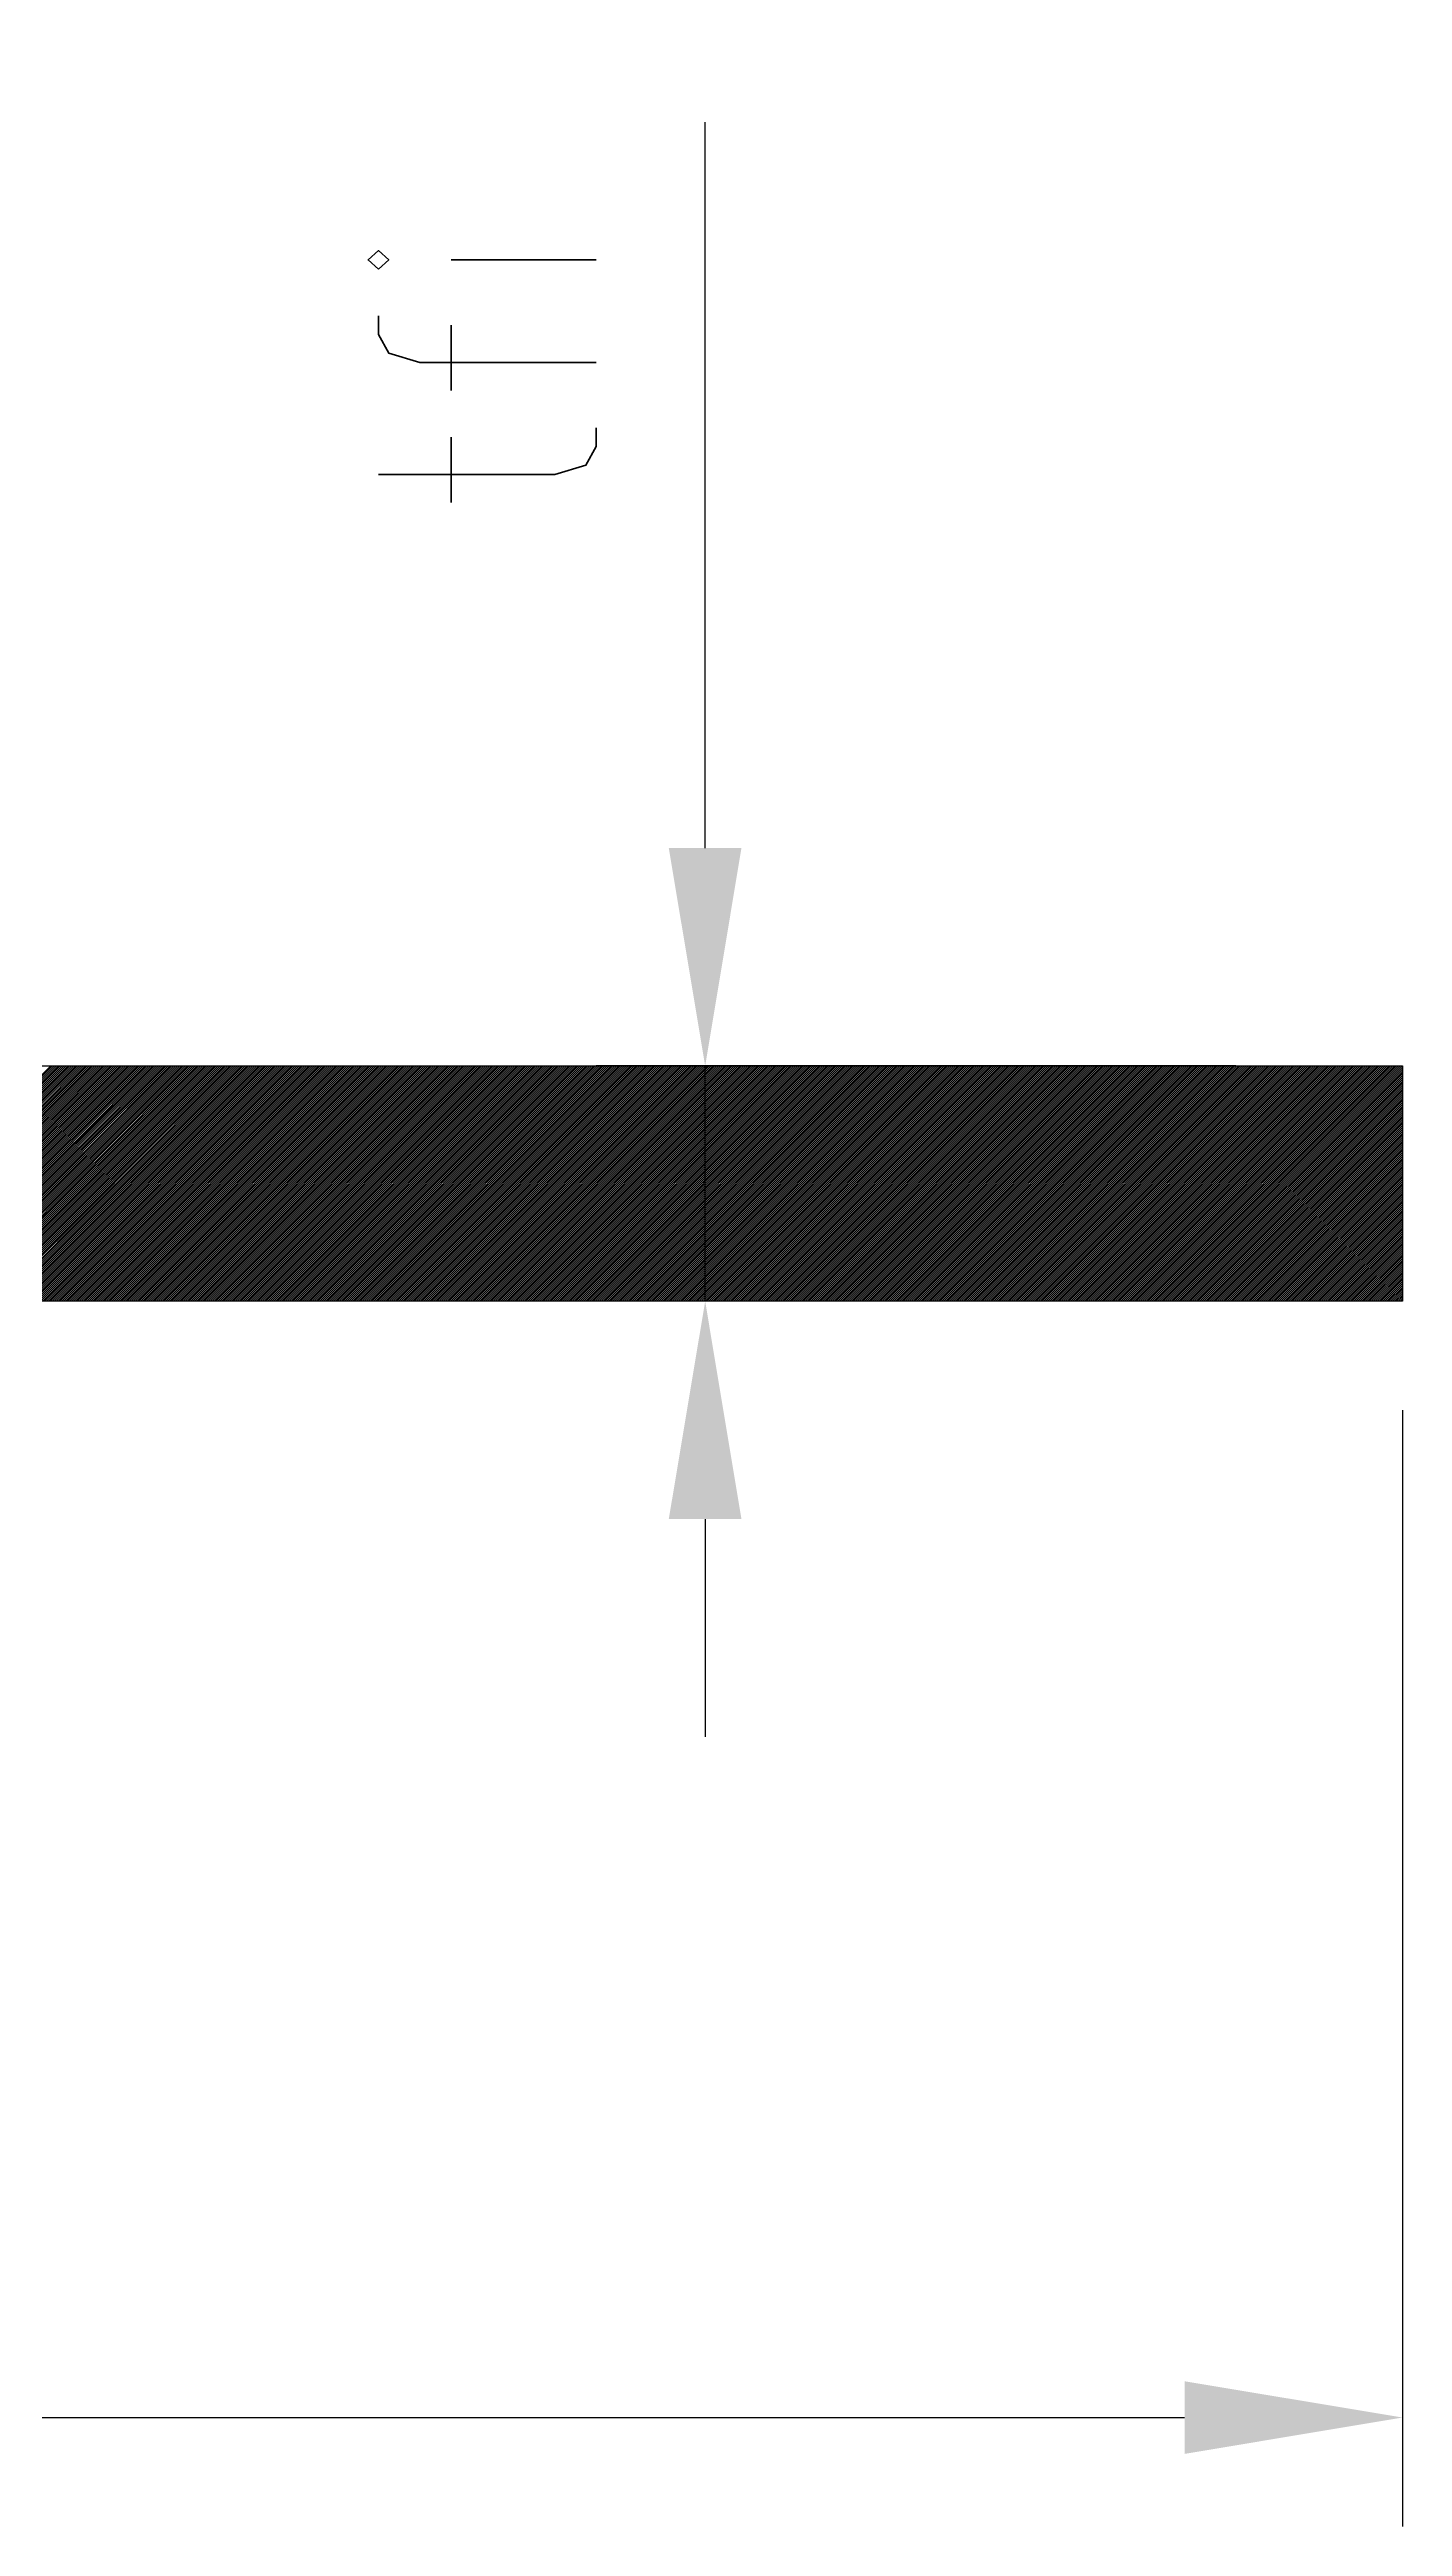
# Model space of a CAD drawing. Extents: x 7 to 3068, y 44 to 931.
# Drawn here: x 348 to 472.2, y 44.3 to 271.7 of the extents above; entities that cross this region are included whole.
import ezdxf

# ---------------------------------------------------------------- set-up
doc = ezdxf.new("R2010")
doc.units = 0
doc.layers.get('0').update_dxf_attribs({"linetype": 'CONTINUOUS'})
doc.layers.get('DEFPOINTS').update_dxf_attribs({"linetype": 'CONTINUOUS'})
doc.styles.get("Standard").update_dxf_attribs({"font": 'simplex.shx'})
doc.dimstyles.get("Standard").update_dxf_attribs({"dimtxt": 0.18, "dimasz": 0.18, "dimexe": 0.18, "dimexo": 0.0625, "dimgap": 0.09, "dimtad": 0, "dimtih": 1, "dimtoh": 1, "dimzin": 0, "dimcen": 0.09, "dimazin": 3, "dimtfac": 1, "dimtofl": 0, "dimtmove": 0, "dimatfit": 3})

# ---------------------------------------------------------------- blocks, each defined once
blk = doc.blocks.new('*X50')
at = {"color": 0}
for p, q in [((326.48, 156.79), (348.08, 178.39)), ((326.65, 156.79), (348.25, 178.39)), ((326.83, 156.79), (348.43, 178.39)), ((327.01, 156.79), (348.61, 178.39)), ((327.18, 156.79), (348.78, 178.39)), ((327.36, 156.79), (348.96, 178.39)), ((327.54, 156.79), (349.14, 178.39)), ((327.71, 156.79), (349.31, 178.39)), ((327.89, 156.79), (349.49, 178.39)), ((328.07, 156.79), (349.67, 178.39)), ((328.24, 156.79), (349.84, 178.39)), ((328.42, 156.79), (350.02, 178.39)), ((328.6, 156.79), (350.2, 178.39)), ((328.77, 156.79), (350.37, 178.39)), ((328.95, 156.79), (350.55, 178.39)), ((329.13, 156.79), (350.73, 178.39)), ((329.3, 156.79), (350.9, 178.39)), ((329.48, 156.79), (351.08, 178.39)), ((329.66, 156.79), (351.26, 178.39)), ((329.83, 156.79), (351.43, 178.39)), ((330.01, 156.79), (351.61, 178.39)), ((330.19, 156.79), (351.79, 178.39)), ((330.36, 156.79), (351.96, 178.39)), ((330.54, 156.79), (352.14, 178.39)), ((330.72, 156.79), (352.32, 178.39)), ((330.89, 156.79), (352.49, 178.39)), ((331.07, 156.79), (352.67, 178.39)), ((331.25, 156.79), (352.85, 178.39)), ((331.43, 156.79), (353.03, 178.39)), ((331.6, 156.79), (353.2, 178.39)), ((331.78, 156.79), (353.38, 178.39)), ((331.96, 156.79), (353.56, 178.39)), ((332.13, 156.79), (353.73, 178.39)), ((332.31, 156.79), (353.91, 178.39)), ((332.49, 156.79), (354.09, 178.39)), ((332.66, 156.79), (354.26, 178.39)), ((332.84, 156.79), (354.44, 178.39)), ((333.02, 156.79), (354.62, 178.39)), ((333.19, 156.79), (354.79, 178.39)), ((333.37, 156.79), (354.97, 178.39)), ((333.55, 156.79), (355.15, 178.39)), ((333.72, 156.79), (355.32, 178.39)), ((333.9, 156.79), (355.5, 178.39)), ((334.08, 156.79), (355.68, 178.39)), ((334.25, 156.79), (355.85, 178.39)), ((334.43, 156.79), (356.03, 178.39)), ((334.61, 156.79), (356.21, 178.39)), ((334.78, 156.79), (356.38, 178.39)), ((334.96, 156.79), (356.56, 178.39)), ((335.14, 156.79), (356.74, 178.39)), ((335.31, 156.79), (356.91, 178.39)), ((335.49, 156.79), (357.09, 178.39)), ((335.67, 156.79), (357.27, 178.39)), ((335.84, 156.79), (357.44, 178.39)), ((336.02, 156.79), (357.62, 178.39)), ((336.2, 156.79), (357.8, 178.39)), ((336.37, 156.79), (357.97, 178.39)), ((336.55, 156.79), (358.15, 178.39)), ((336.73, 156.79), (358.33, 178.39)), ((336.91, 156.79), (358.51, 178.39)), ((337.08, 156.79), (358.68, 178.39)), ((337.26, 156.79), (358.86, 178.39)), ((337.44, 156.79), (359.04, 178.39)), ((337.61, 156.79), (359.21, 178.39)), ((337.79, 156.79), (359.39, 178.39)), ((337.97, 156.79), (359.57, 178.39)), ((338.14, 156.79), (359.74, 178.39)), ((338.32, 156.79), (359.92, 178.39)), ((338.5, 156.79), (360.1, 178.39)), ((338.67, 156.79), (360.27, 178.39)), ((338.85, 156.79), (360.45, 178.39)), ((339.03, 156.79), (360.63, 178.39)), ((339.2, 156.79), (360.8, 178.39)), ((339.38, 156.79), (360.98, 178.39)), ((339.56, 156.79), (361.16, 178.39)), ((339.73, 156.79), (361.33, 178.39)), ((339.91, 156.79), (361.51, 178.39)), ((340.09, 156.79), (361.69, 178.39)), ((340.26, 156.79), (361.86, 178.39)), ((340.44, 156.79), (362.04, 178.39)), ((340.62, 156.79), (362.22, 178.39)), ((340.79, 156.79), (362.39, 178.39)), ((340.97, 156.79), (362.57, 178.39)), ((341.15, 156.79), (362.75, 178.39)), ((341.32, 156.79), (362.92, 178.39)), ((341.5, 156.79), (363.1, 178.39)), ((341.68, 156.79), (363.28, 178.39)), ((341.85, 156.79), (363.45, 178.39)), ((342.03, 156.79), (363.63, 178.39)), ((342.21, 156.79), (363.81, 178.39)), ((342.39, 156.79), (363.99, 178.39)), ((342.56, 156.79), (364.16, 178.39)), ((342.74, 156.79), (364.34, 178.39)), ((342.92, 156.79), (364.52, 178.39)), ((343.09, 156.79), (364.69, 178.39)), ((343.27, 156.79), (364.87, 178.39)), ((343.45, 156.79), (365.05, 178.39)), ((343.62, 156.79), (365.22, 178.39)), ((343.8, 156.79), (365.4, 178.39)), ((343.98, 156.79), (365.58, 178.39)), ((344.15, 156.79), (365.75, 178.39)), ((344.33, 156.79), (365.93, 178.39)), ((344.51, 156.79), (366.11, 178.39)), ((344.68, 156.79), (366.28, 178.39)), ((344.86, 156.79), (366.46, 178.39)), ((345.04, 156.79), (366.64, 178.39)), ((345.21, 156.79), (366.81, 178.39)), ((345.39, 156.79), (366.99, 178.39)), ((345.57, 156.79), (367.17, 178.39)), ((345.74, 156.79), (367.34, 178.39)), ((345.92, 156.79), (367.52, 178.39)), ((346.1, 156.79), (367.7, 178.39)), ((346.27, 156.79), (367.87, 178.39)), ((346.45, 156.79), (368.05, 178.39)), ((346.63, 156.79), (368.23, 178.39)), ((346.8, 156.79), (368.4, 178.39)), ((346.98, 156.79), (368.58, 178.39)), ((347.16, 156.79), (368.76, 178.39)), ((347.34, 156.79), (368.94, 178.39)), ((347.51, 156.79), (369.11, 178.39)), ((347.69, 156.79), (369.29, 178.39)), ((347.87, 156.79), (369.47, 178.39)), ((348.04, 156.79), (369.64, 178.39)), ((348.22, 156.79), (369.82, 178.39)), ((348.4, 156.79), (370, 178.39)), ((348.57, 156.79), (370.17, 178.39)), ((348.75, 156.79), (370.35, 178.39)), ((348.93, 156.79), (370.53, 178.39)), ((349.1, 156.79), (370.7, 178.39)), ((349.28, 156.79), (370.88, 178.39)), ((349.46, 156.79), (371.06, 178.39)), ((349.63, 156.79), (371.23, 178.39)), ((349.81, 156.79), (371.41, 178.39)), ((349.99, 156.79), (371.59, 178.39)), ((350.16, 156.79), (371.76, 178.39)), ((350.34, 156.79), (371.94, 178.39)), ((350.52, 156.79), (372.12, 178.39)), ((350.69, 156.79), (372.29, 178.39)), ((350.87, 156.79), (372.47, 178.39)), ((351.05, 156.79), (372.65, 178.39)), ((351.22, 156.79), (372.82, 178.39)), ((351.4, 156.79), (373, 178.39)), ((351.58, 156.79), (373.18, 178.39)), ((351.75, 156.79), (373.35, 178.39)), ((351.93, 156.79), (373.53, 178.39)), ((352.11, 156.79), (373.71, 178.39)), ((352.28, 156.79), (373.88, 178.39)), ((352.46, 156.79), (374.06, 178.39)), ((352.64, 156.79), (374.24, 178.39)), ((352.82, 156.79), (374.42, 178.39)), ((352.99, 156.79), (374.59, 178.39)), ((353.17, 156.79), (374.77, 178.39)), ((353.35, 156.79), (374.95, 178.39)), ((353.52, 156.79), (375.12, 178.39)), ((353.7, 156.79), (375.3, 178.39)), ((353.88, 156.79), (375.48, 178.39)), ((354.05, 156.79), (375.65, 178.39)), ((354.23, 156.79), (375.83, 178.39)), ((354.41, 156.79), (376.01, 178.39)), ((354.58, 156.79), (376.18, 178.39)), ((354.76, 156.79), (376.36, 178.39)), ((354.94, 156.79), (376.54, 178.39)), ((355.11, 156.79), (376.71, 178.39)), ((355.29, 156.79), (376.89, 178.39)), ((355.47, 156.79), (377.07, 178.39)), ((355.64, 156.79), (377.24, 178.39)), ((355.82, 156.79), (377.42, 178.39)), ((356, 156.79), (377.6, 178.39)), ((356.17, 156.79), (377.77, 178.39)), ((356.35, 156.79), (377.95, 178.39)), ((356.53, 156.79), (378.13, 178.39)), ((356.7, 156.79), (378.3, 178.39)), ((356.88, 156.79), (378.48, 178.39)), ((357.06, 156.79), (378.66, 178.39)), ((357.23, 156.79), (378.83, 178.39)), ((357.41, 156.79), (379.01, 178.39)), ((357.59, 156.79), (379.19, 178.39)), ((357.76, 156.79), (379.36, 178.39)), ((357.94, 156.79), (379.54, 178.39)), ((358.12, 156.79), (379.72, 178.39)), ((358.3, 156.79), (379.9, 178.39)), ((358.47, 156.79), (380.07, 178.39)), ((358.65, 156.79), (380.25, 178.39)), ((358.83, 156.79), (380.43, 178.39)), ((359, 156.79), (380.6, 178.39)), ((359.18, 156.79), (380.78, 178.39)), ((359.36, 156.79), (380.96, 178.39)), ((359.53, 156.79), (381.13, 178.39)), ((359.71, 156.79), (381.31, 178.39)), ((359.89, 156.79), (381.49, 178.39)), ((360.06, 156.79), (381.66, 178.39)), ((360.24, 156.79), (381.84, 178.39)), ((360.42, 156.79), (382.02, 178.39)), ((360.59, 156.79), (382.19, 178.39)), ((360.77, 156.79), (382.37, 178.39)), ((360.95, 156.79), (382.55, 178.39)), ((361.12, 156.79), (382.72, 178.39)), ((361.3, 156.79), (382.9, 178.39)), ((361.48, 156.79), (383.08, 178.39)), ((361.65, 156.79), (383.25, 178.39)), ((361.83, 156.79), (383.43, 178.39)), ((362.01, 156.79), (383.61, 178.39)), ((362.18, 156.79), (383.78, 178.39)), ((362.36, 156.79), (383.96, 178.39)), ((362.54, 156.79), (384.14, 178.39)), ((362.71, 156.79), (384.31, 178.39)), ((362.89, 156.79), (384.49, 178.39)), ((363.07, 156.79), (384.67, 178.39)), ((363.24, 156.79), (384.84, 178.39)), ((363.42, 156.79), (385.02, 178.39)), ((363.6, 156.79), (385.2, 178.39)), ((363.78, 156.79), (385.38, 178.39)), ((363.95, 156.79), (385.55, 178.39)), ((364.13, 156.79), (385.73, 178.39)), ((364.31, 156.79), (385.91, 178.39)), ((364.48, 156.79), (386.08, 178.39)), ((364.66, 156.79), (386.26, 178.39)), ((364.84, 156.79), (386.44, 178.39)), ((365.01, 156.79), (386.61, 178.39)), ((365.19, 156.79), (386.79, 178.39)), ((365.37, 156.79), (386.97, 178.39)), ((365.54, 156.79), (387.14, 178.39)), ((365.72, 156.79), (387.32, 178.39)), ((365.9, 156.79), (387.5, 178.39)), ((366.07, 156.79), (387.67, 178.39)), ((366.25, 156.79), (387.85, 178.39)), ((366.43, 156.79), (388.03, 178.39)), ((366.6, 156.79), (388.2, 178.39)), ((366.78, 156.79), (388.38, 178.39)), ((366.96, 156.79), (388.56, 178.39)), ((367.13, 156.79), (388.73, 178.39)), ((367.31, 156.79), (388.91, 178.39)), ((367.49, 156.79), (389.09, 178.39)), ((367.66, 156.79), (389.26, 178.39)), ((367.84, 156.79), (389.44, 178.39)), ((368.02, 156.79), (389.62, 178.39)), ((368.19, 156.79), (389.79, 178.39)), ((368.37, 156.79), (389.97, 178.39)), ((368.55, 156.79), (390.15, 178.39)), ((368.73, 156.79), (390.33, 178.39)), ((368.9, 156.79), (390.5, 178.39)), ((369.08, 156.79), (390.68, 178.39)), ((369.26, 156.79), (390.86, 178.39)), ((369.43, 156.79), (391.03, 178.39)), ((369.61, 156.79), (391.21, 178.39)), ((369.79, 156.79), (391.39, 178.39)), ((369.96, 156.79), (391.56, 178.39)), ((370.14, 156.79), (391.74, 178.39)), ((370.32, 156.79), (391.92, 178.39)), ((370.49, 156.79), (392.09, 178.39)), ((370.67, 156.79), (392.27, 178.39)), ((370.85, 156.79), (392.45, 178.39)), ((371.02, 156.79), (392.62, 178.39)), ((371.2, 156.79), (392.8, 178.39)), ((371.38, 156.79), (392.98, 178.39)), ((371.55, 156.79), (393.15, 178.39)), ((371.73, 156.79), (393.33, 178.39)), ((371.91, 156.79), (393.51, 178.39)), ((372.08, 156.79), (393.68, 178.39)), ((372.26, 156.79), (393.86, 178.39)), ((372.44, 156.79), (394.04, 178.39)), ((372.61, 156.79), (394.21, 178.39)), ((372.79, 156.79), (394.39, 178.39)), ((372.97, 156.79), (394.57, 178.39)), ((373.14, 156.79), (394.74, 178.39)), ((373.32, 156.79), (394.92, 178.39)), ((373.5, 156.79), (395.1, 178.39)), ((373.67, 156.79), (395.27, 178.39)), ((373.85, 156.79), (395.45, 178.39)), ((374.03, 156.79), (395.63, 178.39)), ((374.21, 156.79), (395.81, 178.39)), ((374.38, 156.79), (395.98, 178.39)), ((374.56, 156.79), (396.16, 178.39)), ((374.74, 156.79), (396.34, 178.39)), ((374.91, 156.79), (396.51, 178.39)), ((375.09, 156.79), (396.69, 178.39)), ((375.27, 156.79), (396.87, 178.39)), ((375.44, 156.79), (397.04, 178.39)), ((375.62, 156.79), (397.22, 178.39)), ((375.8, 156.79), (397.4, 178.39)), ((375.97, 156.79), (397.57, 178.39)), ((376.15, 156.79), (397.75, 178.39)), ((376.33, 156.79), (397.93, 178.39)), ((376.5, 156.79), (398.1, 178.39)), ((376.68, 156.79), (398.28, 178.39)), ((376.86, 156.79), (398.46, 178.39)), ((377.03, 156.79), (398.63, 178.39)), ((377.21, 156.79), (398.81, 178.39)), ((377.39, 156.79), (398.99, 178.39)), ((377.56, 156.79), (399.16, 178.39)), ((377.74, 156.79), (399.34, 178.39)), ((377.92, 156.79), (399.52, 178.39)), ((378.09, 156.79), (399.69, 178.39)), ((378.27, 156.79), (399.87, 178.39)), ((378.45, 156.79), (400.05, 178.39)), ((378.62, 156.79), (400.22, 178.39)), ((378.8, 156.79), (400.4, 178.39)), ((378.98, 156.79), (400.58, 178.39)), ((379.15, 156.79), (400.75, 178.39)), ((379.33, 156.79), (400.93, 178.39)), ((379.51, 156.79), (401.11, 178.39)), ((379.69, 156.79), (401.29, 178.39)), ((379.86, 156.79), (401.46, 178.39)), ((380.04, 156.79), (401.64, 178.39)), ((380.22, 156.79), (401.82, 178.39)), ((380.39, 156.79), (401.99, 178.39)), ((380.57, 156.79), (402.17, 178.39)), ((380.75, 156.79), (402.35, 178.39)), ((380.92, 156.79), (402.52, 178.39)), ((381.1, 156.79), (402.7, 178.39)), ((381.28, 156.79), (402.88, 178.39)), ((381.45, 156.79), (403.05, 178.39)), ((381.63, 156.79), (403.23, 178.39)), ((381.81, 156.79), (403.41, 178.39)), ((381.98, 156.79), (403.58, 178.39)), ((382.16, 156.79), (403.76, 178.39)), ((382.34, 156.79), (403.94, 178.39)), ((382.51, 156.79), (404.11, 178.39)), ((382.69, 156.79), (404.29, 178.39)), ((382.87, 156.79), (404.47, 178.39)), ((383.04, 156.79), (404.64, 178.39)), ((383.22, 156.79), (404.82, 178.39)), ((383.4, 156.79), (405, 178.39)), ((383.57, 156.79), (405.17, 178.39)), ((383.75, 156.79), (405.35, 178.39)), ((383.93, 156.79), (405.53, 178.39)), ((384.1, 156.79), (405.7, 178.39)), ((384.28, 156.79), (405.88, 178.39)), ((384.46, 156.79), (406.06, 178.39)), ((384.63, 156.79), (406.23, 178.39)), ((384.81, 156.79), (406.41, 178.39)), ((384.99, 156.79), (406.59, 178.39)), ((385.17, 156.79), (406.77, 178.39)), ((385.34, 156.79), (406.94, 178.39)), ((385.52, 156.79), (407.12, 178.39)), ((385.7, 156.79), (407.3, 178.39)), ((385.87, 156.79), (407.47, 178.39)), ((386.05, 156.79), (407.65, 178.39)), ((386.23, 156.79), (407.83, 178.39)), ((386.4, 156.79), (408, 178.39)), ((386.58, 156.79), (408.18, 178.39)), ((386.76, 156.79), (408.36, 178.39)), ((386.93, 156.79), (408.53, 178.39)), ((387.11, 156.79), (408.71, 178.39)), ((387.29, 156.79), (408.89, 178.39)), ((387.46, 156.79), (409.06, 178.39)), ((387.64, 156.79), (409.24, 178.39)), ((387.82, 156.79), (409.42, 178.39)), ((387.99, 156.79), (409.59, 178.39)), ((388.17, 156.79), (409.77, 178.39)), ((388.35, 156.79), (409.95, 178.39)), ((388.52, 156.79), (410.12, 178.39)), ((388.7, 156.79), (410.3, 178.39)), ((388.88, 156.79), (410.48, 178.39)), ((389.05, 156.79), (410.65, 178.39)), ((389.23, 156.79), (410.83, 178.39)), ((389.41, 156.79), (411.01, 178.39)), ((389.58, 156.79), (411.18, 178.39)), ((389.76, 156.79), (411.36, 178.39)), ((389.94, 156.79), (411.54, 178.39)), ((390.11, 156.79), (411.71, 178.39)), ((390.29, 156.79), (411.89, 178.39)), ((390.47, 156.79), (412.07, 178.39)), ((390.65, 156.79), (412.25, 178.39)), ((390.82, 156.79), (412.42, 178.39)), ((391, 156.79), (412.6, 178.39)), ((391.18, 156.79), (412.78, 178.39)), ((391.35, 156.79), (412.95, 178.39)), ((391.53, 156.79), (413.13, 178.39)), ((391.71, 156.79), (413.31, 178.39)), ((391.88, 156.79), (413.48, 178.39)), ((392.06, 156.79), (413.66, 178.39)), ((392.24, 156.79), (413.84, 178.39)), ((392.41, 156.79), (414.01, 178.39)), ((392.59, 156.79), (414.19, 178.39)), ((392.77, 156.79), (414.37, 178.39)), ((392.94, 156.79), (414.54, 178.39)), ((393.12, 156.79), (414.72, 178.39)), ((393.3, 156.79), (414.9, 178.39)), ((393.47, 156.79), (415.07, 178.39)), ((393.65, 156.79), (415.25, 178.39)), ((393.83, 156.79), (415.43, 178.39)), ((394, 156.79), (415.6, 178.39)), ((394.18, 156.79), (415.78, 178.39)), ((394.36, 156.79), (415.96, 178.39)), ((394.53, 156.79), (416.13, 178.39)), ((394.71, 156.79), (416.31, 178.39)), ((394.89, 156.79), (416.49, 178.39)), ((395.06, 156.79), (416.66, 178.39)), ((395.24, 156.79), (416.84, 178.39)), ((395.42, 156.79), (417.02, 178.39)), ((395.6, 156.79), (417.2, 178.39)), ((395.77, 156.79), (417.37, 178.39)), ((395.95, 156.79), (417.55, 178.39)), ((396.13, 156.79), (417.73, 178.39)), ((396.3, 156.79), (417.9, 178.39)), ((396.48, 156.79), (418.08, 178.39)), ((396.66, 156.79), (418.26, 178.39)), ((396.83, 156.79), (418.43, 178.39)), ((397.01, 156.79), (418.61, 178.39)), ((397.19, 156.79), (418.79, 178.39)), ((397.36, 156.79), (418.96, 178.39)), ((397.54, 156.79), (419.14, 178.39)), ((397.72, 156.79), (419.32, 178.39)), ((397.89, 156.79), (419.49, 178.39)), ((398.07, 156.79), (419.67, 178.39)), ((398.25, 156.79), (419.85, 178.39)), ((398.42, 156.79), (420.02, 178.39)), ((398.6, 156.79), (420.2, 178.39)), ((398.78, 156.79), (420.38, 178.39)), ((398.95, 156.79), (420.55, 178.39)), ((399.13, 156.79), (420.73, 178.39)), ((399.31, 156.79), (420.91, 178.39)), ((399.48, 156.79), (421.08, 178.39)), ((399.66, 156.79), (421.26, 178.39)), ((399.84, 156.79), (421.44, 178.39)), ((400.01, 156.79), (421.61, 178.39)), ((400.19, 156.79), (421.79, 178.39)), ((400.37, 156.79), (421.97, 178.39)), ((400.54, 156.79), (422.14, 178.39)), ((400.72, 156.79), (422.32, 178.39)), ((400.9, 156.79), (422.5, 178.39)), ((401.08, 156.79), (422.68, 178.39)), ((401.25, 156.79), (422.85, 178.39)), ((401.43, 156.79), (423.03, 178.39)), ((401.61, 156.79), (423.21, 178.39)), ((401.78, 156.79), (423.38, 178.39)), ((401.96, 156.79), (423.56, 178.39)), ((402.14, 156.79), (423.74, 178.39)), ((402.31, 156.79), (423.91, 178.39)), ((402.49, 156.79), (424.09, 178.39)), ((402.67, 156.79), (424.27, 178.39)), ((402.84, 156.79), (424.44, 178.39)), ((403.02, 156.79), (424.62, 178.39)), ((403.2, 156.79), (424.8, 178.39)), ((403.37, 156.79), (424.97, 178.39)), ((403.55, 156.79), (425.15, 178.39)), ((403.73, 156.79), (425.33, 178.39)), ((403.9, 156.79), (425.5, 178.39)), ((404.08, 156.79), (425.68, 178.39)), ((404.26, 156.79), (425.86, 178.39)), ((404.43, 156.79), (426.03, 178.39)), ((404.61, 156.79), (426.21, 178.39)), ((404.79, 156.79), (426.39, 178.39)), ((404.96, 156.79), (426.56, 178.39)), ((405.14, 156.79), (426.74, 178.39)), ((405.32, 156.79), (426.92, 178.39)), ((405.49, 156.79), (427.09, 178.39)), ((405.67, 156.79), (427.27, 178.39)), ((405.85, 156.79), (427.45, 178.39)), ((406.02, 156.79), (427.62, 178.39)), ((406.2, 156.79), (427.8, 178.39)), ((406.38, 156.79), (427.98, 178.39)), ((406.56, 156.79), (428.16, 178.39)), ((406.73, 156.79), (428.33, 178.39)), ((406.91, 156.79), (428.51, 178.39)), ((407.09, 156.79), (428.69, 178.39)), ((407.26, 156.79), (428.86, 178.39)), ((407.44, 156.79), (429.04, 178.39)), ((407.62, 156.79), (429.22, 178.39)), ((407.79, 156.79), (429.39, 178.39)), ((407.97, 156.79), (429.57, 178.39)), ((408.15, 156.79), (429.75, 178.39)), ((408.32, 156.79), (429.92, 178.39)), ((408.5, 156.79), (430.1, 178.39)), ((408.68, 156.79), (430.28, 178.39)), ((408.85, 156.79), (430.45, 178.39)), ((409.03, 156.79), (430.63, 178.39)), ((409.21, 156.79), (430.81, 178.39)), ((409.38, 156.79), (430.98, 178.39)), ((409.56, 156.79), (431.16, 178.39)), ((409.74, 156.79), (431.34, 178.39)), ((409.91, 156.79), (431.51, 178.39)), ((410.09, 156.79), (431.69, 178.39)), ((410.27, 156.79), (431.87, 178.39)), ((410.44, 156.79), (432.04, 178.39)), ((410.62, 156.79), (432.22, 178.39)), ((410.8, 156.79), (432.4, 178.39)), ((410.97, 156.79), (432.57, 178.39)), ((411.15, 156.79), (432.75, 178.39)), ((411.33, 156.79), (432.93, 178.39)), ((411.5, 156.79), (433.1, 178.39)), ((411.68, 156.79), (433.28, 178.39)), ((411.86, 156.79), (433.46, 178.39)), ((412.04, 156.79), (433.64, 178.39)), ((412.21, 156.79), (433.81, 178.39)), ((412.39, 156.79), (433.99, 178.39)), ((412.57, 156.79), (434.17, 178.39)), ((412.74, 156.79), (434.34, 178.39)), ((412.92, 156.79), (434.52, 178.39)), ((413.1, 156.79), (434.7, 178.39)), ((413.27, 156.79), (434.87, 178.39)), ((413.45, 156.79), (435.05, 178.39)), ((413.63, 156.79), (435.23, 178.39)), ((413.8, 156.79), (435.4, 178.39)), ((413.98, 156.79), (435.58, 178.39)), ((414.16, 156.79), (435.76, 178.39)), ((414.33, 156.79), (435.93, 178.39)), ((414.51, 156.79), (436.11, 178.39)), ((414.69, 156.79), (436.29, 178.39)), ((414.86, 156.79), (436.46, 178.39)), ((415.04, 156.79), (436.64, 178.39)), ((415.22, 156.79), (436.82, 178.39)), ((415.39, 156.79), (436.99, 178.39)), ((415.57, 156.79), (437.17, 178.39)), ((415.75, 156.79), (437.35, 178.39)), ((415.92, 156.79), (437.52, 178.39)), ((416.1, 156.79), (437.7, 178.39)), ((416.28, 156.79), (437.88, 178.39)), ((416.45, 156.79), (438.05, 178.39)), ((416.63, 156.79), (438.23, 178.39)), ((416.81, 156.79), (438.41, 178.39)), ((416.99, 156.79), (438.59, 178.39)), ((417.16, 156.79), (438.76, 178.39)), ((417.34, 156.79), (438.94, 178.39)), ((417.52, 156.79), (439.12, 178.39)), ((417.69, 156.79), (439.29, 178.39)), ((417.87, 156.79), (439.47, 178.39)), ((418.05, 156.79), (439.65, 178.39)), ((418.22, 156.79), (439.82, 178.39)), ((418.4, 156.79), (440, 178.39)), ((418.58, 156.79), (440.18, 178.39)), ((418.75, 156.79), (440.35, 178.39)), ((418.93, 156.79), (440.53, 178.39)), ((419.11, 156.79), (440.71, 178.39)), ((419.28, 156.79), (440.88, 178.39)), ((419.46, 156.79), (441.06, 178.39)), ((419.64, 156.79), (441.24, 178.39)), ((419.81, 156.79), (441.41, 178.39)), ((419.99, 156.79), (441.59, 178.39)), ((420.17, 156.79), (441.77, 178.39)), ((420.34, 156.79), (441.94, 178.39)), ((420.52, 156.79), (442.12, 178.39)), ((420.7, 156.79), (442.3, 178.39)), ((420.87, 156.79), (442.47, 178.39)), ((421.05, 156.79), (442.65, 178.39)), ((421.23, 156.79), (442.83, 178.39)), ((421.4, 156.79), (443, 178.39)), ((421.58, 156.79), (443.18, 178.39)), ((421.76, 156.79), (443.36, 178.39)), ((421.93, 156.79), (443.53, 178.39)), ((422.11, 156.79), (443.71, 178.39)), ((422.29, 156.79), (443.89, 178.39)), ((422.47, 156.79), (444.07, 178.39)), ((422.64, 156.79), (444.24, 178.39)), ((422.82, 156.79), (444.42, 178.39)), ((423, 156.79), (444.6, 178.39)), ((423.17, 156.79), (444.77, 178.39)), ((423.35, 156.79), (444.95, 178.39)), ((423.53, 156.79), (445.13, 178.39)), ((423.7, 156.79), (445.3, 178.39)), ((423.88, 156.79), (445.48, 178.39)), ((424.06, 156.79), (445.66, 178.39)), ((424.23, 156.79), (445.83, 178.39)), ((424.41, 156.79), (446.01, 178.39)), ((424.59, 156.79), (446.19, 178.39)), ((424.76, 156.79), (446.36, 178.39)), ((424.94, 156.79), (446.54, 178.39)), ((425.12, 156.79), (446.72, 178.39)), ((425.29, 156.79), (446.89, 178.39)), ((425.47, 156.79), (447.07, 178.39)), ((425.65, 156.79), (447.25, 178.39)), ((425.82, 156.79), (447.42, 178.39)), ((426, 156.79), (447.6, 178.39)), ((426.18, 156.79), (447.78, 178.39)), ((426.35, 156.79), (447.95, 178.39)), ((426.53, 156.79), (448.13, 178.39)), ((426.71, 156.79), (448.31, 178.39)), ((426.88, 156.79), (448.48, 178.39)), ((427.06, 156.79), (448.66, 178.39)), ((427.24, 156.79), (448.84, 178.39)), ((427.41, 156.79), (449.01, 178.39)), ((427.59, 156.79), (449.19, 178.39)), ((427.77, 156.79), (449.37, 178.39)), ((427.95, 156.79), (449.55, 178.39)), ((428.12, 156.79), (449.72, 178.39)), ((428.3, 156.79), (449.9, 178.39)), ((428.48, 156.79), (450.08, 178.39)), ((428.65, 156.79), (450.25, 178.39)), ((428.83, 156.79), (450.43, 178.39)), ((429.01, 156.79), (450.61, 178.39)), ((429.18, 156.79), (450.78, 178.39)), ((429.36, 156.79), (450.96, 178.39)), ((429.54, 156.79), (451.14, 178.39)), ((429.71, 156.79), (451.31, 178.39)), ((429.89, 156.79), (451.49, 178.39)), ((430.07, 156.79), (451.67, 178.39)), ((430.24, 156.79), (451.84, 178.39)), ((430.42, 156.79), (452.02, 178.39)), ((430.6, 156.79), (452.2, 178.39)), ((430.77, 156.79), (452.37, 178.39)), ((430.95, 156.79), (452.55, 178.39)), ((431.13, 156.79), (452.73, 178.39)), ((431.3, 156.79), (452.9, 178.39)), ((431.48, 156.79), (453.08, 178.39)), ((431.66, 156.79), (453.26, 178.39)), ((431.83, 156.79), (453.43, 178.39)), ((432.01, 156.79), (453.61, 178.39)), ((432.19, 156.79), (453.79, 178.39)), ((432.36, 156.79), (453.96, 178.39)), ((432.54, 156.79), (454.14, 178.39)), ((432.72, 156.79), (454.32, 178.39)), ((432.89, 156.79), (454.49, 178.39)), ((433.07, 156.79), (454.67, 178.39)), ((433.25, 156.79), (454.85, 178.39)), ((433.43, 156.79), (455.03, 178.39)), ((433.6, 156.79), (455.2, 178.39)), ((433.78, 156.79), (455.38, 178.39)), ((433.96, 156.79), (455.56, 178.39)), ((434.13, 156.79), (455.73, 178.39)), ((434.31, 156.79), (455.91, 178.39)), ((434.49, 156.79), (456.09, 178.39)), ((434.66, 156.79), (456.26, 178.39)), ((434.84, 156.79), (456.44, 178.39)), ((435.02, 156.79), (456.62, 178.39)), ((435.19, 156.79), (456.79, 178.39)), ((435.37, 156.79), (456.97, 178.39)), ((435.55, 156.79), (457.15, 178.39)), ((435.72, 156.79), (457.32, 178.39)), ((435.9, 156.79), (457.5, 178.39)), ((436.08, 156.79), (457.68, 178.39)), ((436.25, 156.79), (457.85, 178.39)), ((436.43, 156.79), (458.03, 178.39)), ((436.61, 156.79), (458.21, 178.39)), ((436.78, 156.79), (458.38, 178.39)), ((436.96, 156.79), (458.56, 178.39)), ((437.14, 156.79), (458.74, 178.39)), ((437.31, 156.79), (458.91, 178.39)), ((437.49, 156.79), (459.09, 178.39)), ((437.67, 156.79), (459.27, 178.39)), ((437.84, 156.79), (459.44, 178.39)), ((438.02, 156.79), (459.62, 178.39)), ((438.2, 156.79), (459.8, 178.39)), ((438.38, 156.79), (459.98, 178.39)), ((438.55, 156.79), (460.15, 178.39)), ((438.73, 156.79), (460.33, 178.39)), ((438.91, 156.79), (460.51, 178.39)), ((439.08, 156.79), (460.68, 178.39)), ((439.26, 156.79), (460.86, 178.39)), ((439.44, 156.79), (461.04, 178.39)), ((439.61, 156.79), (461.21, 178.39)), ((439.79, 156.79), (461.39, 178.39)), ((439.97, 156.79), (461.57, 178.39)), ((440.14, 156.79), (461.74, 178.39)), ((440.32, 156.79), (461.92, 178.39)), ((440.5, 156.79), (462.1, 178.39)), ((440.67, 156.79), (462.27, 178.39)), ((440.85, 156.79), (462.45, 178.39)), ((441.03, 156.79), (462.63, 178.39)), ((441.2, 156.79), (462.8, 178.39)), ((441.38, 156.79), (462.98, 178.39)), ((441.56, 156.79), (463.16, 178.39)), ((441.73, 156.79), (463.33, 178.39)), ((441.91, 156.79), (463.51, 178.39)), ((442.09, 156.79), (463.69, 178.39)), ((442.26, 156.79), (463.86, 178.39)), ((442.44, 156.79), (464.04, 178.39)), ((442.62, 156.79), (464.22, 178.39)), ((442.79, 156.79), (464.39, 178.39)), ((442.97, 156.79), (464.57, 178.39)), ((443.15, 156.79), (464.75, 178.39)), ((443.32, 156.79), (464.92, 178.39)), ((443.5, 156.79), (465.1, 178.39)), ((443.68, 156.79), (465.28, 178.39)), ((443.86, 156.79), (465.46, 178.39)), ((444.03, 156.79), (465.63, 178.39)), ((444.21, 156.79), (465.81, 178.39)), ((444.39, 156.79), (465.99, 178.39)), ((444.56, 156.79), (466.16, 178.39)), ((444.74, 156.79), (466.34, 178.39)), ((444.92, 156.79), (466.52, 178.39)), ((445.09, 156.79), (466.69, 178.39)), ((445.27, 156.79), (466.87, 178.39)), ((445.45, 156.79), (467.05, 178.39)), ((445.62, 156.79), (467.22, 178.39)), ((445.8, 156.79), (467.4, 178.39)), ((445.98, 156.79), (467.58, 178.39)), ((446.15, 156.79), (467.75, 178.39)), ((446.33, 156.79), (467.93, 178.39)), ((446.51, 156.79), (468.11, 178.39)), ((446.68, 156.79), (468.28, 178.39)), ((446.86, 156.79), (468.46, 178.39)), ((447.04, 156.79), (468.64, 178.39)), ((447.21, 156.79), (468.81, 178.39)), ((447.39, 156.79), (468.99, 178.39)), ((447.57, 156.79), (469.17, 178.39)), ((447.74, 156.79), (469.34, 178.39)), ((447.92, 156.79), (469.52, 178.39)), ((448.1, 156.79), (469.7, 178.39)), ((448.27, 156.79), (469.87, 178.39)), ((448.45, 156.79), (470.05, 178.39)), ((448.63, 156.79), (470.23, 178.39)), ((448.8, 156.79), (470.4, 178.39)), ((448.98, 156.79), (470.58, 178.39)), ((449.16, 156.79), (470.76, 178.39)), ((449.34, 156.79), (470.94, 178.39)), ((449.51, 156.79), (471.11, 178.39)), ((449.69, 156.79), (471.29, 178.39)), ((449.87, 156.79), (471.47, 178.39)), ((450.04, 156.79), (471.64, 178.39)), ((450.22, 156.79), (471.82, 178.39)), ((450.4, 156.79), (472, 178.39)), ((450.57, 156.79), (472.17, 178.39)), ((450.75, 156.79), (472.17, 178.21)), ((450.93, 156.79), (472.17, 178.04)), ((451.1, 156.79), (472.17, 177.86)), ((451.28, 156.79), (472.17, 177.68)), ((451.46, 156.79), (472.17, 177.5)), ((451.63, 156.79), (472.17, 177.33)), ((451.81, 156.79), (472.17, 177.15)), ((451.99, 156.79), (472.17, 176.97)), ((452.16, 156.79), (472.17, 176.8)), ((452.34, 156.79), (472.17, 176.62)), ((452.52, 156.79), (472.17, 176.44)), ((452.69, 156.79), (472.17, 176.27)), ((452.87, 156.79), (472.17, 176.09)), ((453.05, 156.79), (472.17, 175.91)), ((453.22, 156.79), (472.17, 175.74)), ((453.4, 156.79), (472.17, 175.56)), ((453.58, 156.79), (472.17, 175.38)), ((453.75, 156.79), (472.17, 175.21)), ((453.93, 156.79), (472.17, 175.03)), ((454.11, 156.79), (472.17, 174.85)), ((454.28, 156.79), (472.17, 174.68)), ((454.46, 156.79), (472.17, 174.5)), ((454.64, 156.79), (472.17, 174.32)), ((454.82, 156.79), (472.17, 174.15)), ((454.99, 156.79), (472.17, 173.97)), ((455.17, 156.79), (472.17, 173.79)), ((455.35, 156.79), (472.17, 173.62)), ((455.52, 156.79), (472.17, 173.44)), ((455.7, 156.79), (472.17, 173.26)), ((455.88, 156.79), (472.17, 173.09)), ((456.05, 156.79), (472.17, 172.91)), ((456.23, 156.79), (472.17, 172.73)), ((456.41, 156.79), (472.17, 172.56)), ((456.58, 156.79), (472.17, 172.38)), ((456.76, 156.79), (472.17, 172.2)), ((456.94, 156.79), (472.17, 172.02)), ((457.11, 156.79), (472.17, 171.85)), ((457.29, 156.79), (472.17, 171.67)), ((457.47, 156.79), (472.17, 171.49)), ((457.64, 156.79), (472.17, 171.32)), ((457.82, 156.79), (472.17, 171.14)), ((458, 156.79), (472.17, 170.96)), ((458.17, 156.79), (472.17, 170.79)), ((458.35, 156.79), (472.17, 170.61)), ((458.53, 156.79), (472.17, 170.43)), ((458.7, 156.79), (472.17, 170.26)), ((458.88, 156.79), (472.17, 170.08)), ((459.06, 156.79), (472.17, 169.9)), ((459.23, 156.79), (472.17, 169.73)), ((459.41, 156.79), (472.17, 169.55)), ((459.59, 156.79), (472.17, 169.37)), ((459.77, 156.79), (472.17, 169.2)), ((459.94, 156.79), (472.17, 169.02)), ((460.12, 156.79), (472.17, 168.84)), ((460.3, 156.79), (472.17, 168.67)), ((460.47, 156.79), (472.17, 168.49)), ((460.65, 156.79), (472.17, 168.31)), ((460.83, 156.79), (472.17, 168.14)), ((461, 156.79), (472.17, 167.96)), ((461.18, 156.79), (472.17, 167.78)), ((461.36, 156.79), (472.17, 167.61)), ((461.53, 156.79), (472.17, 167.43)), ((461.71, 156.79), (472.17, 167.25)), ((461.89, 156.79), (472.17, 167.07)), ((462.06, 156.79), (472.17, 166.9)), ((462.24, 156.79), (472.17, 166.72)), ((462.42, 156.79), (472.17, 166.54)), ((462.59, 156.79), (472.17, 166.37)), ((462.77, 156.79), (472.17, 166.19)), ((462.95, 156.79), (472.17, 166.01)), ((463.12, 156.79), (472.17, 165.84)), ((463.3, 156.79), (472.17, 165.66)), ((463.48, 156.79), (472.17, 165.48)), ((463.65, 156.79), (472.17, 165.31)), ((463.83, 156.79), (472.17, 165.13)), ((464.01, 156.79), (472.17, 164.95)), ((464.18, 156.79), (472.17, 164.78)), ((464.36, 156.79), (472.17, 164.6)), ((464.54, 156.79), (472.17, 164.42)), ((464.71, 156.79), (472.17, 164.25)), ((464.89, 156.79), (472.17, 164.07)), ((465.07, 156.79), (472.17, 163.89)), ((465.25, 156.79), (472.17, 163.72)), ((465.42, 156.79), (472.17, 163.54)), ((465.6, 156.79), (472.17, 163.36)), ((465.78, 156.79), (472.17, 163.19)), ((465.95, 156.79), (472.17, 163.01)), ((466.13, 156.79), (472.17, 162.83)), ((466.31, 156.79), (472.17, 162.66)), ((466.48, 156.79), (472.17, 162.48)), ((466.66, 156.79), (472.17, 162.3)), ((466.84, 156.79), (472.17, 162.13)), ((467.01, 156.79), (472.17, 161.95)), ((467.19, 156.79), (472.17, 161.77)), ((467.37, 156.79), (472.17, 161.59)), ((467.54, 156.79), (472.17, 161.42)), ((467.72, 156.79), (472.17, 161.24)), ((467.9, 156.79), (472.17, 161.06)), ((468.07, 156.79), (472.17, 160.89)), ((468.25, 156.79), (472.17, 160.71)), ((468.43, 156.79), (472.17, 160.53)), ((468.6, 156.79), (472.17, 160.36)), ((468.78, 156.79), (472.17, 160.18)), ((468.96, 156.79), (472.17, 160)), ((469.13, 156.79), (472.17, 159.83)), ((469.31, 156.79), (472.17, 159.65)), ((469.49, 156.79), (472.17, 159.47)), ((469.66, 156.79), (472.17, 159.3)), ((469.84, 156.79), (472.17, 159.12)), ((470.02, 156.79), (472.17, 158.94)), ((470.19, 156.79), (472.17, 158.77)), ((470.37, 156.79), (472.17, 158.59)), ((470.55, 156.79), (472.17, 158.41)), ((470.73, 156.79), (472.17, 158.24)), ((470.9, 156.79), (472.17, 158.06)), ((471.08, 156.79), (472.17, 157.88)), ((471.26, 156.79), (472.17, 157.71)), ((471.43, 156.79), (472.17, 157.53)), ((471.61, 156.79), (472.17, 157.35)), ((471.79, 156.79), (472.17, 157.18)), ((471.96, 156.79), (472.17, 157)), ((472.14, 156.79), (472.17, 156.82))]:
    blk.add_line(p, q, dxfattribs=at)
blk = doc.blocks.new('*U58')
at = {"color": 3}
blk.add_text('bfi', height=20, dxfattribs=at).set_placement((293.96, 64.3))
blk = doc.blocks.new('*D9')
at = {"color": 1}
for p, q in [((147.17, 146.79), (147.17, 44.3)), ((472.17, 146.79), (472.17, 44.3)), ((167.17, 54.3), (452.17, 54.3))]:
    blk.add_line(p, q, dxfattribs=at)
for points in [[(167.17, 57.63), (167.17, 50.96), (147.17, 54.3)], [(452.17, 57.63), (452.17, 50.96), (472.17, 54.3)]]:
    blk.add_solid(points, dxfattribs=at)
at = {"layer": 'DEFPOINTS', "color": 0}
for p in [(147.17, 156.79), (472.17, 156.79), (472.17, 54.3)]:
    blk.add_point(p, dxfattribs=at)
blk.add_blockref('*U58', (0, 0))
blk = doc.blocks.new('*U54')
at = {"color": 3}
blk.add_text('tfi', height=20, rotation=90, dxfattribs=at).set_placement((398.16, 228.39))
blk = doc.blocks.new('*D13')
at = {"color": 1}
for p, q in [((408.16, 198.39), (408.16, 265.05)), ((456.89, 178.39), (398.16, 178.39)), ((408.16, 156.79), (408.16, 178.39)), ((456.89, 156.79), (398.16, 156.79)), ((408.16, 136.79), (408.16, 116.79))]:
    blk.add_line(p, q, dxfattribs=at)
for points in [[(404.82, 198.39), (411.49, 198.39), (408.16, 178.39)], [(404.82, 136.79), (411.49, 136.79), (408.16, 156.79)]]:
    blk.add_solid(points, dxfattribs=at)
at = {"layer": 'DEFPOINTS', "color": 0}
for p in [(408.16, 178.39), (466.89, 178.39), (466.89, 156.79)]:
    blk.add_point(p, dxfattribs=at)
blk.add_blockref('*U54', (0, 0))

msp = doc.modelspace()

# ---------------------------------------------------------------- linework, layer by layer
at = {"color": 18, "linetype": 'CONTINUOUS'}
msp.add_lwpolyline([(147.173, 156.788), (147.173, 178.388), (286.773, 178.388, 0.4142136), (302.673, 194.288), (302.673, 735.288, 0.4142136), (286.773, 751.188), (147.173, 751.188), (147.173, 772.788), (472.173, 772.788), (472.173, 751.188), (332.573, 751.188, 0.4142136), (316.673, 735.288), (316.673, 194.288, 0.4142136), (332.573, 178.388), (472.173, 178.388), (472.173, 156.788), (147.173, 156.788)], format="xyb", dxfattribs=at)

# ---------------------------------------------------------------- block references
at = {"color": 2, "linetype": 'CONTINUOUS'}
msp.add_blockref('*X50', (0, 0), dxfattribs=at)

# ---------------------------------------------------------------- dimensions: what is measured, and where the dimension line sits
dim = msp.add_linear_dim(base=(408.157, 178.388), p1=(466.886, 156.788), p2=(466.886, 178.388), angle=90, text='tfi', dimstyle='Standard', override={"dimscale": 1})
dim.commit()
dim.dimension.update_dxf_attribs({"geometry": '*D13', "text_midpoint": (388.157, 241.721)})
dim = msp.add_linear_dim(base=(472.173, 54.298), p1=(147.173, 156.788), p2=(472.173, 156.788), text='bfi', dimstyle='Standard', override={"dimscale": 1})
dim.commit()
dim.dimension.update_dxf_attribs({"geometry": '*D9', "text_midpoint": (309.673, 74.298)})

doc.saveas('drawing.dxf')
